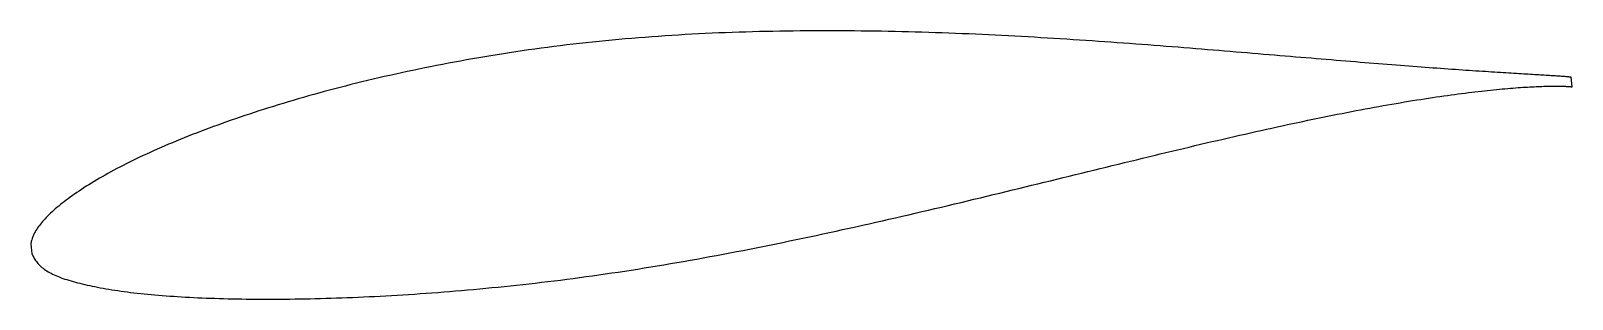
# Model space of a CAD drawing. Header units: metres. Extents: x -28.5 to 57.9, y -5.8 to 9.2.
import ezdxf

# ---------------------------------------------------------------- set-up
doc = ezdxf.new("R2010")
doc.units = ezdxf.units.M

msp = doc.modelspace()

# ---------------------------------------------------------------- linework, layer by layer
msp.add_lwpolyline([(57.807, 6.631), (57.805, 6.631), (57.8, 6.632), (57.792, 6.634), (57.78, 6.635), (57.765, 6.637), (57.746, 6.64), (57.724, 6.642), (57.699, 6.645), (57.67, 6.648), (57.638, 6.651), (57.603, 6.654), (57.565, 6.657), (57.523, 6.661), (57.478, 6.665), (57.429, 6.668), (57.377, 6.672), (57.322, 6.676), (57.263, 6.681), (57.202, 6.685), (57.137, 6.69), (57.068, 6.694), (56.997, 6.699), (56.922, 6.704), (56.844, 6.709), (56.762, 6.714), (56.677, 6.719), (56.589, 6.725), (56.498, 6.731), (56.404, 6.736), (56.306, 6.742), (56.205, 6.749), (56.101, 6.755), (55.993, 6.761), (55.883, 6.768), (55.769, 6.775), (55.652, 6.782), (55.532, 6.789), (55.408, 6.796), (55.282, 6.804), (55.152, 6.812), (55.019, 6.82), (54.883, 6.828), (54.744, 6.836), (54.602, 6.845), (54.456, 6.854), (54.308, 6.863), (54.156, 6.872), (54.002, 6.882), (53.844, 6.892), (53.683, 6.902), (53.519, 6.912), (53.353, 6.923), (53.183, 6.934), (53.01, 6.945), (52.834, 6.957), (52.655, 6.968), (52.473, 6.98), (52.289, 6.993), (52.101, 7.005), (51.91, 7.018), (51.717, 7.032), (51.52, 7.045), (51.321, 7.059), (51.119, 7.073), (50.914, 7.088), (50.706, 7.103), (50.495, 7.118), (50.281, 7.133), (50.065, 7.149), (49.846, 7.166), (49.624, 7.182), (49.399, 7.199), (49.172, 7.216), (48.942, 7.233), (48.709, 7.251), (48.474, 7.269), (48.236, 7.287), (47.995, 7.306), (47.751, 7.325), (47.506, 7.344), (47.257, 7.364), (47.006, 7.384), (46.752, 7.404), (46.496, 7.424), (46.237, 7.445), (45.976, 7.466), (45.713, 7.488), (45.447, 7.509), (45.178, 7.531), (44.907, 7.553), (44.634, 7.576), (44.358, 7.599), (44.08, 7.621), (43.8, 7.645), (43.517, 7.668), (43.232, 7.692), (42.945, 7.716), (42.656, 7.74), (42.364, 7.764), (42.071, 7.789), (41.775, 7.814), (41.477, 7.839), (41.177, 7.864), (40.874, 7.889), (40.57, 7.915), (40.264, 7.941), (39.955, 7.966), (39.645, 7.993), (39.333, 8.019), (39.018, 8.045), (38.702, 8.071), (38.384, 8.098), (38.064, 8.124), (37.742, 8.151), (37.418, 8.177), (37.093, 8.203), (36.766, 8.23), (36.437, 8.256), (36.106, 8.283), (35.774, 8.309), (35.44, 8.336), (35.104, 8.362), (34.767, 8.388), (34.428, 8.414), (34.088, 8.44), (33.746, 8.467), (33.403, 8.492), (33.058, 8.518), (32.712, 8.543), (32.364, 8.569), (32.015, 8.594), (31.665, 8.619), (31.313, 8.643), (30.96, 8.667), (30.606, 8.692), (30.25, 8.715), (29.893, 8.738), (29.535, 8.761), (29.176, 8.784), (28.816, 8.807), (28.455, 8.829), (28.092, 8.85), (27.729, 8.872), (27.365, 8.892), (26.999, 8.913), (26.633, 8.933), (26.266, 8.952), (25.897, 8.971), (25.528, 8.989), (25.159, 9.007), (24.788, 9.025), (24.417, 9.041), (24.044, 9.057), (23.672, 9.073), (23.298, 9.087), (22.924, 9.102), (22.549, 9.116), (22.174, 9.129), (21.798, 9.141), (21.421, 9.152), (21.044, 9.163), (20.667, 9.173), (20.289, 9.183), (19.911, 9.191), (19.532, 9.199), (19.153, 9.206), (18.774, 9.212), (18.394, 9.218), (18.014, 9.223), (17.634, 9.227), (17.254, 9.23), (16.873, 9.232), (16.492, 9.233), (16.112, 9.234), (15.731, 9.234), (15.35, 9.232), (14.969, 9.23), (14.588, 9.227), (14.208, 9.223), (13.827, 9.218), (13.446, 9.212), (13.066, 9.205), (12.686, 9.197), (12.305, 9.188), (11.926, 9.178), (11.546, 9.167), (11.167, 9.155), (10.788, 9.142), (10.409, 9.128), (10.031, 9.112), (9.653, 9.096), (9.276, 9.078), (8.899, 9.06), (8.522, 9.04), (8.146, 9.019), (7.771, 8.997), (7.396, 8.974), (7.022, 8.95), (6.649, 8.924), (6.276, 8.897), (5.904, 8.869), (5.532, 8.84), (5.162, 8.81), (4.792, 8.778), (4.423, 8.746), (4.055, 8.712), (3.688, 8.676), (3.321, 8.64), (2.956, 8.602), (2.592, 8.563), (2.228, 8.523), (1.866, 8.482), (1.505, 8.44), (1.144, 8.397), (0.785, 8.352), (0.427, 8.306), (0.07, 8.258), (-0.285, 8.21), (-0.64, 8.161), (-0.993, 8.11), (-1.345, 8.058), (-1.695, 8.005), (-2.045, 7.951), (-2.393, 7.896), (-2.739, 7.84), (-3.085, 7.782), (-3.428, 7.724), (-3.771, 7.664), (-4.112, 7.604), (-4.451, 7.542), (-4.789, 7.48), (-5.125, 7.417), (-5.46, 7.353), (-5.793, 7.287), (-6.125, 7.221), (-6.455, 7.155), (-6.783, 7.087), (-7.11, 7.018), (-7.435, 6.949), (-7.758, 6.879), (-8.079, 6.808), (-8.399, 6.736), (-8.717, 6.664), (-9.033, 6.591), (-9.347, 6.517), (-9.66, 6.443), (-9.97, 6.368), (-10.279, 6.292), (-10.585, 6.216), (-10.89, 6.139), (-11.193, 6.061), (-11.493, 5.983), (-11.792, 5.904), (-12.089, 5.824), (-12.383, 5.744), (-12.676, 5.664), (-12.966, 5.582), (-13.254, 5.5), (-13.54, 5.418), (-13.824, 5.335), (-14.106, 5.252), (-14.386, 5.168), (-14.663, 5.084), (-14.938, 4.999), (-15.211, 4.914), (-15.481, 4.828), (-15.749, 4.742), (-16.015, 4.656), (-16.278, 4.569), (-16.539, 4.482), (-16.798, 4.395), (-17.054, 4.307), (-17.308, 4.219), (-17.56, 4.13), (-17.808, 4.042), (-18.055, 3.953), (-18.299, 3.864), (-18.54, 3.774), (-18.779, 3.685), (-19.015, 3.595), (-19.249, 3.505), (-19.48, 3.415), (-19.709, 3.325), (-19.935, 3.235), (-20.158, 3.144), (-20.379, 3.053), (-20.597, 2.963), (-20.812, 2.872), (-21.025, 2.781), (-21.235, 2.69), (-21.442, 2.599), (-21.647, 2.508), (-21.848, 2.417), (-22.047, 2.326), (-22.243, 2.235), (-22.436, 2.144), (-22.627, 2.053), (-22.815, 1.962), (-22.999, 1.871), (-23.181, 1.78), (-23.36, 1.689), (-23.537, 1.599), (-23.71, 1.508), (-23.88, 1.417), (-24.048, 1.327), (-24.212, 1.236), (-24.374, 1.146), (-24.532, 1.056), (-24.688, 0.966), (-24.841, 0.876), (-24.99, 0.786), (-25.137, 0.697), (-25.28, 0.607), (-25.421, 0.519), (-25.559, 0.43), (-25.693, 0.342), (-25.825, 0.254), (-25.953, 0.166), (-26.078, 0.08), (-26.201, -0.006), (-26.32, -0.092), (-26.436, -0.177), (-26.549, -0.262), (-26.659, -0.346), (-26.766, -0.429), (-26.87, -0.511), (-26.971, -0.593), (-27.069, -0.675), (-27.163, -0.755), (-27.255, -0.835), (-27.343, -0.914), (-27.428, -0.992), (-27.51, -1.07), (-27.589, -1.148), (-27.664, -1.224), (-27.737, -1.3), (-27.806, -1.376), (-27.872, -1.451), (-27.935, -1.525), (-27.994, -1.599), (-28.051, -1.673), (-28.104, -1.745), (-28.154, -1.817), (-28.201, -1.888), (-28.244, -1.958), (-28.285, -2.028), (-28.322, -2.096), (-28.356, -2.163), (-28.387, -2.229), (-28.414, -2.293), (-28.439, -2.356), (-28.46, -2.416), (-28.479, -2.475), (-28.494, -2.529), (-28.507, -2.58), (-28.517, -2.626), (-28.524, -2.665), (-28.529, -2.695), (-28.532, -2.714), (-28.472, -3.266), (-28.47, -3.27), (-28.464, -3.283), (-28.453, -3.303), (-28.438, -3.333), (-28.418, -3.375), (-28.395, -3.423), (-28.367, -3.475), (-28.336, -3.53), (-28.302, -3.587), (-28.264, -3.644), (-28.222, -3.7), (-28.178, -3.757), (-28.13, -3.813), (-28.079, -3.867), (-28.025, -3.921), (-27.968, -3.975), (-27.907, -4.026), (-27.844, -4.077), (-27.777, -4.127), (-27.707, -4.176), (-27.634, -4.223), (-27.557, -4.27), (-27.478, -4.315), (-27.395, -4.36), (-27.31, -4.403), (-27.221, -4.446), (-27.129, -4.487), (-27.034, -4.527), (-26.935, -4.567), (-26.834, -4.605), (-26.729, -4.643), (-26.622, -4.68), (-26.511, -4.716), (-26.397, -4.752), (-26.28, -4.787), (-26.16, -4.821), (-26.037, -4.854), (-25.911, -4.888), (-25.781, -4.921), (-25.649, -4.953), (-25.513, -4.985), (-25.375, -5.016), (-25.233, -5.047), (-25.089, -5.078), (-24.941, -5.108), (-24.79, -5.138), (-24.636, -5.167), (-24.48, -5.196), (-24.32, -5.224), (-24.157, -5.252), (-23.991, -5.278), (-23.823, -5.305), (-23.651, -5.331), (-23.477, -5.356), (-23.3, -5.38), (-23.119, -5.404), (-22.936, -5.427), (-22.751, -5.449), (-22.562, -5.471), (-22.37, -5.492), (-22.176, -5.512), (-21.979, -5.532), (-21.779, -5.551), (-21.576, -5.569), (-21.371, -5.586), (-21.163, -5.603), (-20.952, -5.62), (-20.738, -5.635), (-20.522, -5.65), (-20.303, -5.665), (-20.082, -5.678), (-19.857, -5.691), (-19.63, -5.703), (-19.401, -5.715), (-19.169, -5.726), (-18.934, -5.736), (-18.697, -5.746), (-18.458, -5.755), (-18.215, -5.763), (-17.971, -5.771), (-17.724, -5.778), (-17.474, -5.784), (-17.222, -5.79), (-16.968, -5.795), (-16.711, -5.799), (-16.452, -5.803), (-16.19, -5.806), (-15.926, -5.808), (-15.66, -5.81), (-15.391, -5.81), (-15.121, -5.811), (-14.847, -5.81), (-14.572, -5.809), (-14.295, -5.806), (-14.015, -5.804), (-13.733, -5.8), (-13.449, -5.796), (-13.163, -5.791), (-12.875, -5.785), (-12.585, -5.779), (-12.292, -5.771), (-11.998, -5.763), (-11.702, -5.754), (-11.403, -5.744), (-11.103, -5.734), (-10.801, -5.722), (-10.497, -5.71), (-10.191, -5.697), (-9.883, -5.683), (-9.573, -5.669), (-9.261, -5.653), (-8.948, -5.637), (-8.633, -5.619), (-8.316, -5.602), (-7.998, -5.583), (-7.677, -5.563), (-7.355, -5.543), (-7.032, -5.521), (-6.707, -5.499), (-6.38, -5.476), (-6.051, -5.452), (-5.722, -5.427), (-5.39, -5.402), (-5.057, -5.376), (-4.723, -5.348), (-4.387, -5.32), (-4.05, -5.291), (-3.711, -5.261), (-3.371, -5.23), (-3.03, -5.198), (-2.687, -5.165), (-2.343, -5.131), (-1.998, -5.096), (-1.652, -5.06), (-1.305, -5.023), (-0.956, -4.986), (-0.606, -4.947), (-0.255, -4.907), (0.097, -4.865), (0.45, -4.823), (0.804, -4.78), (1.159, -4.736), (1.515, -4.69), (1.872, -4.644), (2.229, -4.596), (2.588, -4.547), (2.948, -4.498), (3.308, -4.447), (3.669, -4.395), (4.031, -4.342), (4.394, -4.288), (4.757, -4.233), (5.121, -4.177), (5.486, -4.12), (5.852, -4.062), (6.218, -4.002), (6.584, -3.942), (6.951, -3.881), (7.319, -3.818), (7.687, -3.755), (8.056, -3.691), (8.425, -3.626), (8.794, -3.56), (9.164, -3.493), (9.534, -3.425), (9.905, -3.357), (10.276, -3.287), (10.647, -3.217), (11.018, -3.146), (11.39, -3.074), (11.762, -3.001), (12.134, -2.927), (12.506, -2.853), (12.878, -2.778), (13.251, -2.703), (13.623, -2.626), (13.996, -2.549), (14.368, -2.471), (14.741, -2.393), (15.113, -2.314), (15.486, -2.235), (15.858, -2.155), (16.23, -2.074), (16.602, -1.993), (16.974, -1.912), (17.346, -1.83), (17.717, -1.747), (18.089, -1.665), (18.46, -1.581), (18.83, -1.498), (19.2, -1.414), (19.57, -1.329), (19.94, -1.245), (20.309, -1.16), (20.678, -1.075), (21.046, -0.989), (21.414, -0.904), (21.781, -0.818), (22.148, -0.731), (22.514, -0.645), (22.88, -0.559), (23.245, -0.472), (23.609, -0.385), (23.972, -0.298), (24.335, -0.212), (24.698, -0.125), (25.059, -0.038), (25.42, 0.049), (25.779, 0.137), (26.138, 0.224), (26.496, 0.311), (26.854, 0.398), (27.21, 0.485), (27.566, 0.572), (27.92, 0.658), (28.273, 0.745), (28.626, 0.831), (28.977, 0.917), (29.328, 1.003), (29.677, 1.089), (30.025, 1.174), (30.372, 1.259), (30.718, 1.344), (31.063, 1.428), (31.406, 1.512), (31.749, 1.596), (32.09, 1.68), (32.429, 1.762), (32.768, 1.845), (33.105, 1.927), (33.441, 2.009), (33.775, 2.09), (34.108, 2.171), (34.44, 2.251), (34.77, 2.331), (35.098, 2.41), (35.425, 2.488), (35.751, 2.566), (36.075, 2.643), (36.397, 2.72), (36.718, 2.796), (37.038, 2.871), (37.355, 2.946), (37.671, 3.02), (37.986, 3.093), (38.298, 3.165), (38.609, 3.237), (38.918, 3.309), (39.225, 3.379), (39.531, 3.448), (39.835, 3.517), (40.136, 3.585), (40.436, 3.652), (40.735, 3.719), (41.031, 3.784), (41.325, 3.849), (41.617, 3.912), (41.908, 3.975), (42.196, 4.037), (42.482, 4.098), (42.767, 4.159), (43.049, 4.218), (43.329, 4.276), (43.607, 4.334), (43.883, 4.39), (44.157, 4.446), (44.428, 4.5), (44.698, 4.554), (44.965, 4.607), (45.23, 4.659), (45.493, 4.709), (45.753, 4.759), (46.011, 4.808), (46.267, 4.856), (46.521, 4.903), (46.772, 4.949), (47.021, 4.995), (47.267, 5.039), (47.512, 5.082), (47.753, 5.124), (47.992, 5.166), (48.229, 5.206), (48.463, 5.245), (48.695, 5.284), (48.924, 5.321), (49.151, 5.358), (49.375, 5.393), (49.597, 5.428), (49.816, 5.462), (50.032, 5.494), (50.246, 5.526), (50.457, 5.557), (50.666, 5.587), (50.871, 5.617), (51.075, 5.645), (51.275, 5.672), (51.473, 5.698), (51.668, 5.723), (51.86, 5.748), (52.049, 5.772), (52.236, 5.794), (52.42, 5.816), (52.601, 5.837), (52.779, 5.857), (52.954, 5.877), (53.127, 5.895), (53.297, 5.913), (53.463, 5.93), (53.627, 5.946), (53.788, 5.961), (53.946, 5.976), (54.101, 5.99), (54.253, 6.003), (54.402, 6.015), (54.549, 6.027), (54.692, 6.038), (54.832, 6.048), (54.969, 6.058), (55.103, 6.067), (55.234, 6.075), (55.362, 6.083), (55.487, 6.09), (55.609, 6.096), (55.728, 6.102), (55.843, 6.108), (55.956, 6.112), (56.065, 6.117), (56.171, 6.12), (56.275, 6.124), (56.375, 6.126), (56.471, 6.129), (56.565, 6.131), (56.655, 6.132), (56.743, 6.133), (56.827, 6.134), (56.908, 6.134), (56.985, 6.134), (57.06, 6.133), (57.131, 6.133), (57.199, 6.132), (57.264, 6.13), (57.325, 6.129), (57.383, 6.127), (57.438, 6.125), (57.49, 6.123), (57.538, 6.121), (57.583, 6.118), (57.625, 6.116), (57.664, 6.113), (57.699, 6.111), (57.731, 6.108), (57.759, 6.105), (57.784, 6.103), (57.806, 6.1), (57.825, 6.098), (57.84, 6.096), (57.852, 6.094), (57.86, 6.093), (57.865, 6.092), (57.867, 6.091)], close=True)

doc.saveas('drawing.dxf')
